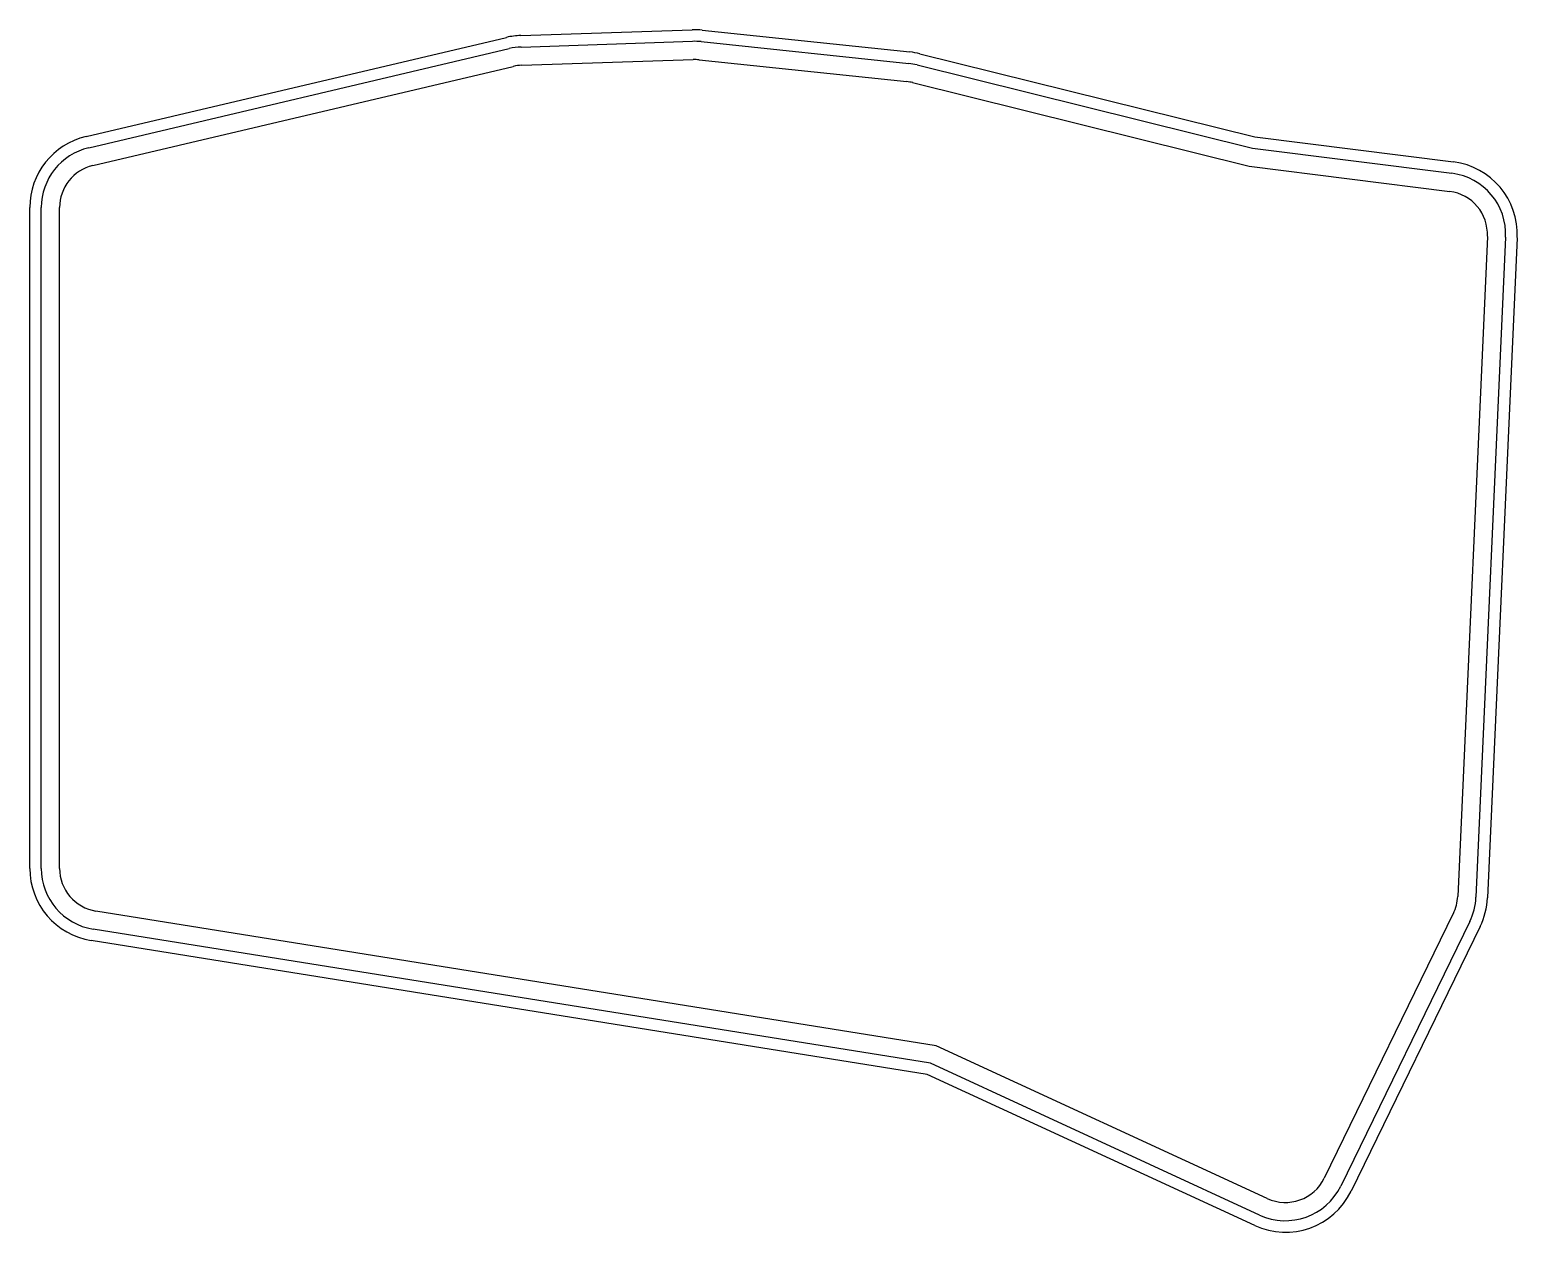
# Model space of a CAD drawing. Header units: millimetres. Extents: x 83 to 238, y -180 to -55.
import ezdxf

# ---------------------------------------------------------------- set-up
doc = ezdxf.new("R2010")
doc.units = ezdxf.units.MM

msp = doc.modelspace()

# ---------------------------------------------------------------- linework, layer by layer
for p, q in [((89.26, -65.69), (132.99, -55.38)), ((134.48, -55.18), (152.3, -54.58)), ((153.35, -54.62), (174.96, -56.89)), ((89.53, -66.85), (133.26, -56.54)), ((134.52, -56.38), (152.34, -55.78)), ((153.23, -55.81), (174.83, -58.08)), ((175.99, -57.07), (210.82, -65.7)), ((89.97, -68.7), (133.7, -58.39)), ((134.58, -58.27), (152.41, -57.68)), ((153.03, -57.7), (174.63, -59.97)), ((175.7, -58.24), (210.6, -66.88)), ((175.24, -60.08), (210.25, -68.75)), ((210.82, -65.7), (231.49, -68.32)), ((210.6, -66.88), (231.34, -69.51)), ((210.25, -68.75), (231.1, -71.4)), ((83.4, -141.8), (83.4, -73.08)), ((84.6, -141.8), (84.6, -73.08)), ((86.5, -141.8), (86.5, -73.08)), ((235.02, -76.07), (231.94, -144.72)), ((236.92, -76.15), (233.83, -144.81)), ((238.12, -76.21), (235.03, -144.86)), ((177.67, -160.25), (90.29, -146.24)), ((231.48, -146.49), (218.06, -174.02)), ((177.11, -162.08), (89.99, -148.11)), ((233.19, -147.33), (219.77, -174.86)), ((234.27, -147.85), (220.84, -175.38)), ((176.76, -163.24), (89.8, -149.3)), ((212.13, -176.14), (177.67, -160.25)), ((211.33, -177.86), (177.11, -162.08)), ((210.83, -178.95), (176.76, -163.24))]:
    msp.add_line(p, q)
for centre, radius, start, end in [((134.73, -62.77), 7.6, 91.9072, 103.2667), ((152.56, -62.18), 7.6, 84, 91.9072), ((134.73, -62.77), 6.4, 91.9072, 103.2667), ((152.56, -62.18), 6.4, 84, 91.9072), ((174.16, -64.45), 7.6, 76.0976, 84), ((134.73, -62.77), 4.5, 91.9072, 103.2667), ((152.56, -62.18), 4.5, 84, 91.9072), ((174.16, -64.45), 6.4, 76.0955, 84), ((174.16, -64.45), 4.5, 76.0928, 84), ((91, -73.08), 7.6, 103.2667, 180), ((91, -73.08), 6.4, 103.2667, 180), ((91, -73.08), 4.5, 103.2667, 180), ((230.53, -75.86), 6.4, 357.4242, 442.752), ((230.53, -75.86), 7.6, 357.4242, 442.7498), ((230.53, -75.86), 4.5, 357.4242, 442.7546), ((91, -141.8), 7.6, 180, 260.8908), ((91, -141.8), 6.4, 180, 260.8908), ((91, -141.8), 4.5, 180, 260.8908), ((227.44, -144.52), 4.5, 334, 357.4242), ((227.44, -144.52), 6.4, 334, 357.4242), ((227.44, -144.52), 7.6, 334, 357.4242), ((214.01, -172.05), 4.5, 245.2476, 334), ((214.01, -172.05), 7.6, 245.2476, 334), ((214.01, -172.05), 6.4, 245.2476, 334)]:
    msp.add_arc(centre, radius, start, end)

doc.saveas('drawing.dxf')
